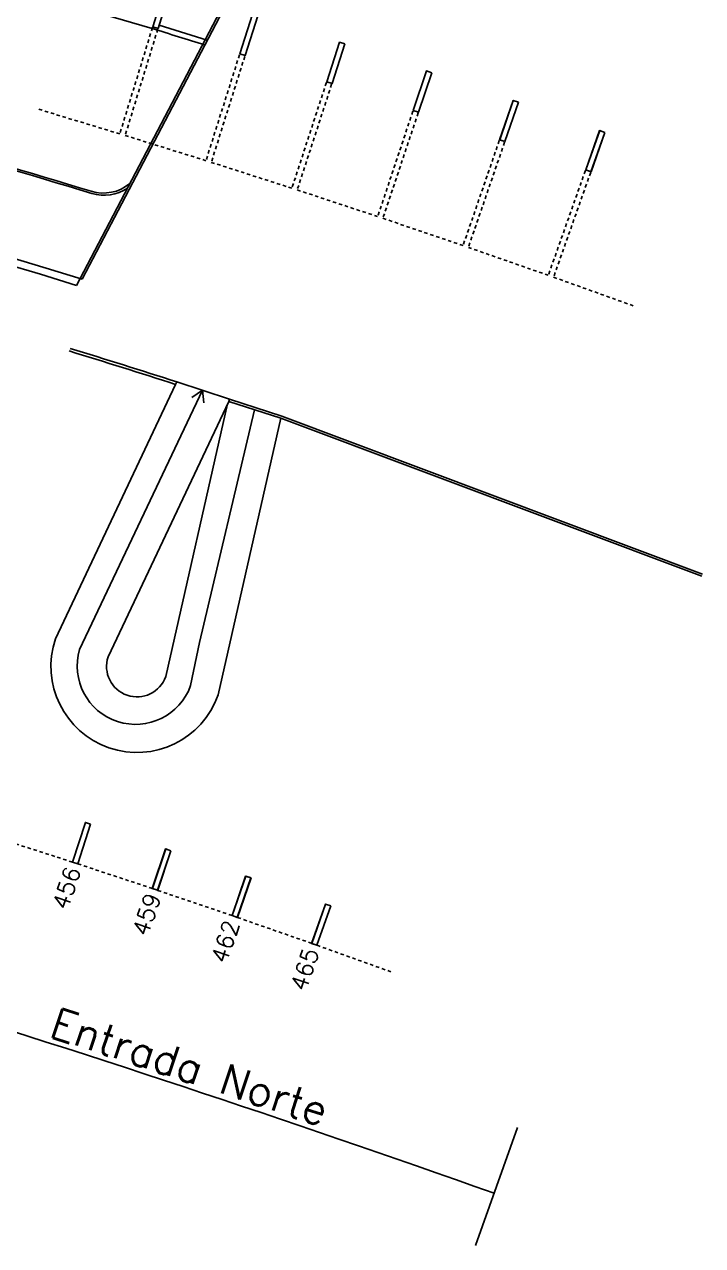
# Model space of a CAD drawing. Header units: millimetres. Extents: x 2958 to 3256, y 1036 to 1150.
# Drawn here: x 3220.89 to 3245.29, y 1035.66 to 1079.6 of the extents above; entities that cross this region are included whole.
import ezdxf

# ---------------------------------------------------------------- set-up
doc = ezdxf.new("R2010")
doc.units = ezdxf.units.MM
doc.linetypes.add('HIDDEN2', pattern=[0.1875, 0.125, -0.0625])
for name, color, linetype in [('AR-ALV-VT1', 2, 'Continuous'), ('BANC', 2, 'Continuous'), ('ESC', 1, 'Continuous'), ('ESTR', 3, 'Continuous'), ('NOPILAR1', 2, 'Continuous'), ('PISO', 1, 'Continuous'), ('PROJ', 1, 'HIDDEN2'), ('TEXTO-ENDEREÇO', 2, 'Continuous'), ('USO1', 2, 'Continuous')]:
    doc.layers.add(name, color=color, linetype=linetype)
doc.styles.add('1', font='romans.shx')
doc.styles.add('NOPILAR', font='simplex.shx', dxfattribs={"height": 0.6})
doc.dimstyles.new('1-600', dxfattribs={"dimtxt": 1.1, "dimasz": 2.5, "dimexe": 2, "dimexo": 4, "dimgap": 0.2, "dimtad": 1, "dimdec": 0, "dimzin": 4, "dimdsep": 46, "dimlunit": 6, "dimtxsty": '1', "dimblk1": 'NONE', "dimblk2": 'NONE', "dimsah": 1, "dimcen": 0, "dimclrd": 2, "dimclre": 2, "dimclrt": 2, "dimadec": 0, "dimazin": 0, "dimtfac": 1, "dimtdec": 0, "dimtmove": 2, "dimatfit": 3, "dimldrblk": 'NONE', "dimfxl": 1, "dimtolj": 1, "dimtzin": 0, "dimarcsym": 0})

# ---------------------------------------------------------------- blocks, each defined once
blk = doc.blocks.new('PILAR-SLC')
for points in [[(0.197, -42.97), (0.197, -44.47), (-0.003, -44.47), (-0.003, -42.97)], [(0.197, -72.501), (0.197, -74.001), (-0.003, -74.001), (-0.003, -72.501)]]:
    blk.add_lwpolyline(points, close=True)
blk = doc.blocks.new('*D98')
at = {"layer": 'DEFPOINTS', "color": 0, "transparency": 16777216}
for p in [(3217.727, 1052.777), (3217.286, 1051.343), (3240.472, 1045.084), (3239.973, 1043.677), (3230.342, 1040.125)]:
    blk.add_point(p, dxfattribs=at)
at = {"layer": 'USO1', "color": 2, "lineweight": -2, "transparency": 16777216}
for p, q in [((3216.111, 1047.52), (3214.741, 1043.063)), ((3238.636, 1039.907), (3237.127, 1035.655))]:
    blk.add_line(p, q, dxfattribs=at)
blk.add_arc((3052.301, 514.617), 554.849, 70.469, 72.913, dxfattribs=at)
at = {"layer": 'USO1', "color": 2, "transparency": 16777216, "insert": (3226.837, 1042.089), "char_height": 1.1, "attachment_point": 5, "rotation": 341.691, "style": '1'}
blk.add_mtext('\\A1;Entrada Norte', dxfattribs=at)
blk = doc.blocks.new('_NONE')
at = {"color": 0, "linetype": 'ByBlock'}
blk.add_circle((0, 0), 0.25, dxfattribs=at)

msp = doc.modelspace()

# ---------------------------------------------------------------- linework, layer by layer
at = {"layer": 'AR-ALV-VT1'}
for points in [[(3222.975, 1070.43, 0.05916), (3137.339, 1086.096), (3128.416, 1086.579), (3122.021, 1086.792)], [(3222.77, 1070.21, 0.058865), (3137.299, 1085.848), (3128.407, 1086.329)]]:
    msp.add_lwpolyline(points, format="xyb", dxfattribs=at)
at = {"layer": 'BANC'}
for p, q in [((3240.495, 1104.121), (3222.77, 1070.21)), ((3240.455, 1103.872), (3222.975, 1070.43)), ((3245.267, 1059.744), (3230.123, 1065.43)), ((3245.295, 1059.819), (3230.149, 1065.506))]:
    msp.add_line(p, q, dxfattribs=at)
for radius, start, end in [(373.599, 72.23981, 72.85701), (373.499, 72.24183, 72.85733)]:
    msp.add_arc((3112.416, 710.943), radius, start, end, dxfattribs=at)
at = {"layer": 'ESC'}
for p, q in [((3227.297, 1066.44), (3222.878, 1057.107)), ((3227.297, 1066.44), (3226.92, 1066.173)), ((3227.297, 1066.44), (3227.347, 1065.981)), ((3229.173, 1065.735), (3227.195, 1057.353)), ((3227.195, 1057.353), (3226.872, 1055.805))]:
    msp.add_line(p, q, dxfattribs=at)
msp.add_arc((3224.893, 1056.513), 2.101, 163.5828, 340.3187, dxfattribs=at)
at = {"layer": 'PISO'}
for p, q in [((3216.232, 1082.166), (3225.487, 1079.451)), ((3225.739, 1079.571), (3227.471, 1079.031)), ((3226.334, 1066.646), (3222.013, 1057.492)), ((3228.267, 1066.11), (3226.377, 1066.737)), ((3228.242, 1066.034), (3223.906, 1056.845)), ((3228.203, 1065.949), (3225.975, 1056.131)), ((3230.123, 1065.43), (3227.864, 1055.474))]:
    msp.add_line(p, q, dxfattribs=at)
for centre, radius, start, end in [((3112.391, 711.016), 385.403, 72.64035, 72.93549), ((3112.416, 710.943), 379.154, 72.99252, 75.14495), ((3112.416, 710.943), 379.224, 72.99972, 75.13445), ((3223.731, 1075.031), 1.5, 252.9997, 309.4367), ((3223.731, 1075.031), 1.5, 252.9997, 309.4367), ((3223.756, 1074.95), 1.5, 252.9925, 304.1438), ((3223.756, 1074.95), 1.5, 252.9925, 304.1438), ((3224.943, 1056.496), 3.095, 161.2199, 340.7321), ((3224.943, 1056.496), 1.095, 161.3843, 340.5668)]:
    msp.add_arc(centre, radius, start, end, dxfattribs=at)
at = {"layer": 'PROJ'}
for p, q in [((3225.498, 1079.488), (3224.324, 1075.664)), ((3225.689, 1079.429), (3224.515, 1075.606)), ((3228.632, 1078.512), (3227.425, 1074.698)), ((3228.822, 1078.452), (3227.615, 1074.638)), ((3231.757, 1077.509), (3230.517, 1073.706)), ((3231.947, 1077.447), (3230.708, 1073.644)), ((3221.406, 1076.547), (3224.324, 1075.664)), ((3234.873, 1076.48), (3233.602, 1072.687)), ((3235.063, 1076.416), (3233.791, 1072.624)), ((3224.515, 1075.606), (3227.425, 1074.698)), ((3237.981, 1075.424), (3236.677, 1071.643)), ((3238.17, 1075.359), (3236.866, 1071.577)), ((3227.615, 1074.638), (3230.517, 1073.706)), ((3241.079, 1074.342), (3239.743, 1070.572)), ((3241.268, 1074.275), (3239.932, 1070.505)), ((3230.708, 1073.644), (3233.602, 1072.687)), ((3233.791, 1072.624), (3236.677, 1071.643)), ((3236.866, 1071.577), (3239.743, 1070.572)), ((3239.932, 1070.505), (3242.8, 1069.475)), ((3222.623, 1049.455), (3219.928, 1050.321)), ((3225.497, 1048.505), (3222.81, 1049.393)), ((3228.367, 1047.53), (3225.687, 1048.441)), ((3231.229, 1046.53), (3228.556, 1047.465)), ((3234.081, 1045.507), (3231.417, 1046.464))]:
    msp.add_line(p, q, dxfattribs=at)
at = {"layer": 'TEXTO-ENDEREÇO'}
for p, q in [((3226.334, 1066.646), (3226.377, 1066.737)), ((3228.242, 1066.034), (3228.267, 1066.11)), ((3230.123, 1065.43), (3228.242, 1066.034)), ((3230.149, 1065.506), (3228.267, 1066.11))]:
    msp.add_line(p, q, dxfattribs=at)

# ---------------------------------------------------------------- block references
at = {"layer": 'ESTR'}
for p, rotation in [((3238.57, 1122.023), 342.9268292682919), ((3242.065, 1120.934), 342.4390243902432), ((3245.551, 1119.815), 341.9512195121961), ((3249.023, 1118.667), 341.4634146341463), ((3249.027, 1118.667), 341.4634146341465), ((3252.489, 1117.489), 340.9756097560976), ((3252.493, 1117.489), 340.9756097560972), ((3255.945, 1116.282), 340.4878048780488), ((3255.949, 1116.282), 340.487804878048)]:
    msp.add_blockref('PILAR-SLC', p, dxfattribs=dict(at, rotation=rotation))

# ---------------------------------------------------------------- texts
at = {"layer": 'NOPILAR1', "style": 'NOPILAR'}
for s, p in [('456', (3222.444, 1047.694)), ('456', (3222.444, 1047.694)), ('459', (3225.327, 1046.746)), ('459', (3225.327, 1046.746)), ('462', (3228.156, 1045.768)), ('462', (3228.155, 1045.768)), ('465', (3231.017, 1044.768))]:
    msp.add_text(s, height=0.6, rotation=71.4452, dxfattribs=at).set_placement(p)

# ---------------------------------------------------------------- dimensions: what is measured, and where the dimension line sits
at = {"layer": 'USO1'}
dim = msp.add_angular_dim_2l(base=(3230.342, 1040.125), line1=((3217.286, 1051.343), (3217.727, 1052.777)), line2=((3239.973, 1043.677), (3240.472, 1045.084)), text='Entrada Norte', dimstyle='1-600', override={"dimazin": 1}, dxfattribs=at)
dim.commit()
dim.dimension.update_dxf_attribs({"geometry": '*D98', "text_midpoint": (3226.837, 1042.089)})

doc.saveas('drawing.dxf')
